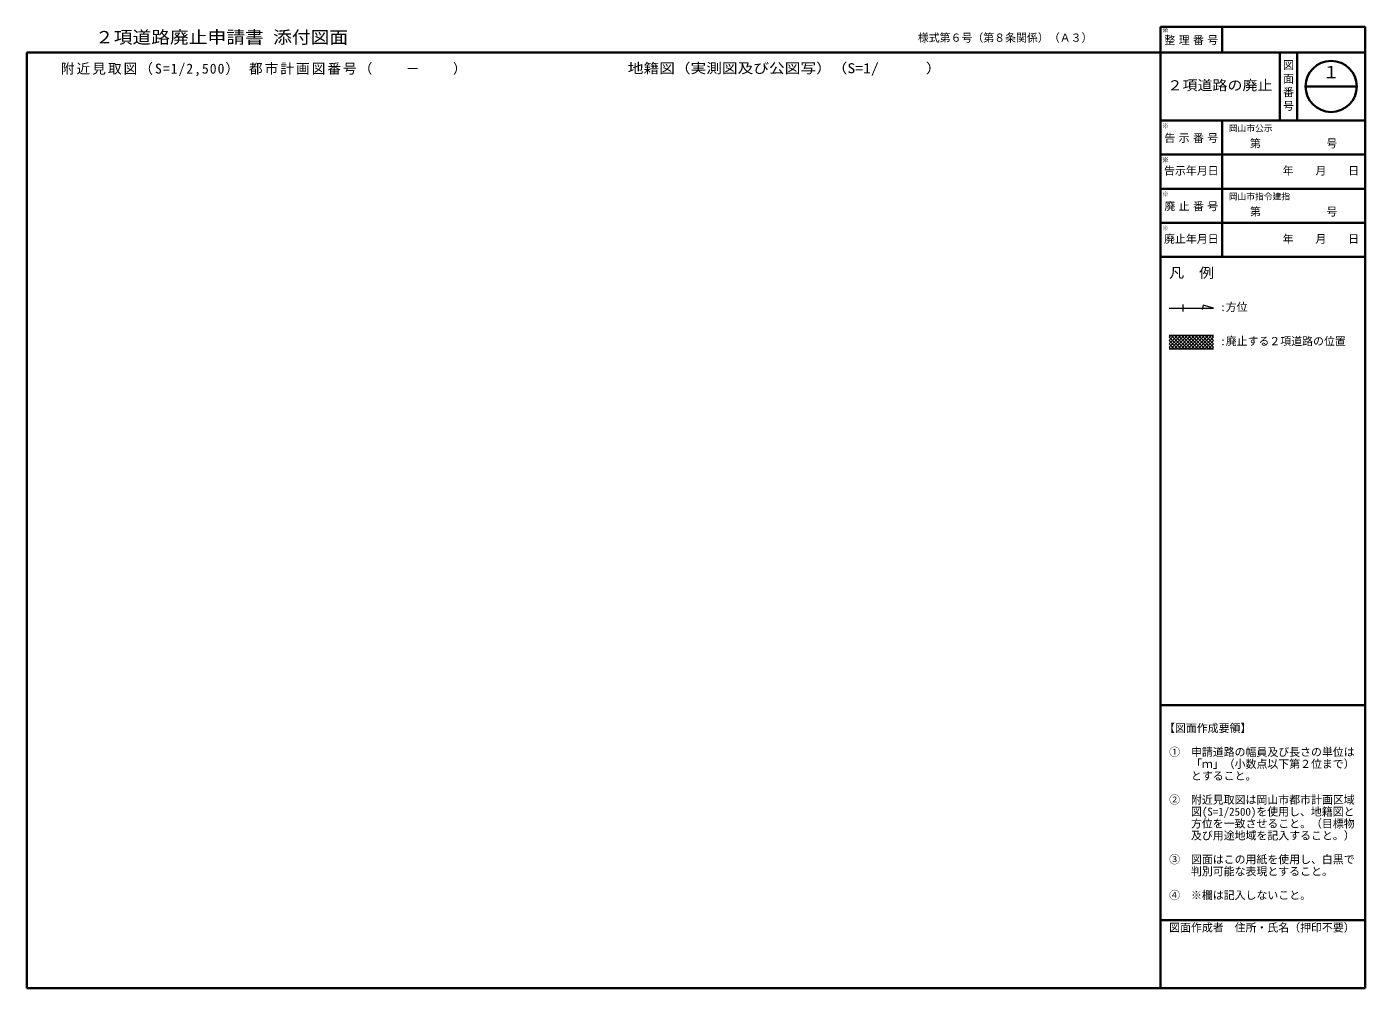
# Model space of a CAD drawing. Units: millimetres on the paper. Extents: x -400 to 412, y 8 to 290.
# Drawn here: x -400.5 to -8, y 7.5 to 289.5 of the extents above; entities that cross this region are included whole.
import ezdxf
from ezdxf.enums import TextEntityAlignment as Align

# ---------------------------------------------------------------- set-up
doc = ezdxf.new("R2010")
doc.units = ezdxf.units.MM
doc.layers.add('0-0_枠', color=7, linetype='Continuous', lineweight=13)
doc.styles.add('ＭＳ ゴシック', font='')
doc.styles.get('ＭＳ ゴシック').set_extended_font_data('MS Gothic')

msp = doc.modelspace()

# ---------------------------------------------------------------- linework, layer by layer
at = {"layer": '0-0_枠', "lineweight": 35}
for p, q in [((-68, 282), (-68, 289.5)), ((-8, 289.5), (-68, 289.5)), ((-50, 282), (-50, 289.5)), ((-8, 282), (-8, 289.5)), ((-400.5, 282), (-400.5, 7.5)), ((-400.5, 282), (-8, 282)), ((-68, 282), (-68, 7.5)), ((-33, 282), (-33, 262)), ((-28, 282), (-28, 262)), ((-8, 282), (-8, 7.5)), ((-25.5, 272), (-10.5, 272)), ((-68, 262), (-8, 262)), ((-50, 262), (-50, 222)), ((-68, 252), (-8, 252)), ((-68, 242), (-8, 242)), ((-68, 232), (-8, 232)), ((-68, 222), (-8, 222)), ((-8, 90.5), (-68, 90.5)), ((-8, 27.5), (-68, 27.5)), ((-8, 7.5), (-400.5, 7.5))]:
    msp.add_line(p, q, dxfattribs=at)
at = {"layer": '0-0_枠', "color": 1, "lineweight": 20}
for p, q in [((-65.5, 207), (-52.5, 207)), ((-61.5, 208), (-61.5, 206)), ((-55.5, 207.8), (-55.82, 206.6)), ((-52.5, 207), (-55.5, 207.8)), ((-65.5, 199), (-52.5, 199)), ((-65.5, 195), (-52.5, 195))]:
    msp.add_line(p, q, dxfattribs=at)
at = {"layer": '0-0_枠', "color": 3}
for p, q in [((-62, 199), (-65.5, 195.5)), ((-63, 199), (-65.5, 196.5)), ((-64, 199), (-65.5, 197.5)), ((-65, 199), (-65.5, 198.5)), ((-65.5, 198.5), (-62, 195)), ((-65.5, 197.5), (-63, 195)), ((-65.5, 196.5), (-64, 195)), ((-65, 199), (-61, 195)), ((-61, 199), (-65, 195)), ((-64, 199), (-60, 195)), ((-60, 199), (-64, 195)), ((-63, 199), (-59, 195)), ((-59, 199), (-63, 195)), ((-62, 199), (-58, 195)), ((-58, 199), (-62, 195)), ((-61, 199), (-57, 195)), ((-57, 199), (-61, 195)), ((-60, 199), (-56, 195)), ((-56, 199), (-60, 195)), ((-59, 199), (-55, 195)), ((-55, 199), (-59, 195)), ((-58, 199), (-54, 195)), ((-54, 199), (-58, 195)), ((-57, 199), (-53, 195)), ((-56, 199), (-52.5, 195.5)), ((-52.5, 198.5), (-56, 195)), ((-55, 199), (-52.5, 196.5)), ((-52.5, 197.5), (-55, 195)), ((-54, 199), (-52.5, 197.5)), ((-52.5, 196.5), (-54, 195)), ((-65.5, 195.5), (-65, 195)), ((-52.5, 195.5), (-53, 195))]:
    msp.add_line(p, q, dxfattribs=at)
msp.add_lwpolyline([(-52.5, 198.5), (-53, 199), (-57, 195)], dxfattribs=at)
at = {"layer": '0-0_枠', "lineweight": 35}
msp.add_circle((-18, 272), 7.5, dxfattribs=at)

# ---------------------------------------------------------------- texts
at = {"layer": '0-0_枠', "style": 'ＭＳ ゴシック'}
for s, height, width, p in [('２項道路廃止申請書 添付図面', 3.666, 1.1, (-380.5, 283.5)), ('地籍図（実測図及び公図写）（S=1/\u3000\u3000\u3000）', 2.933, 1.15, (-224.25, 275)), ('２項道路の廃止', 2.933, 1.1, (-66, 270)), ('凡\u3000例', 2.933, 1.1, (-65.5, 215))]:
    msp.add_text(s, height=height, dxfattribs=dict(at, width=width)).set_placement(p, align=Align.BOTTOM_LEFT)
for s, height, p in [('様式第６号（第８条関係）（Ａ３）', 2.346, (-139.2, 284.4)), ('※', 1.47, (-67.65, 287.38)), ('図', 2.35, (-32.1, 276.4)), ('面', 2.35, (-32.1, 272.4)), ('１', 3.67, (-20.5, 273.25)), ('番', 2.35, (-32.1, 268.4)), ('号', 2.35, (-32.1, 264.4)), ('※', 1.47, (-67.65, 259.25)), ('岡山市公示', 1.833, (-48, 258.25)), ('第\u3000\u3000\u3000\u3000\u3000\u3000号', 2.346, (-41.8, 253.4)), ('※', 1.47, (-67.65, 249.25)), ('告示年月日', 2.346, (-67, 245.4)), ('\u3000\u3000\u3000\u3000\u3000年\u3000\u3000月\u3000\u3000日', 2.346, (-48.2, 245.4)), ('※', 1.47, (-67.65, 239.25)), ('岡山市指令建指', 1.833, (-48, 238.25)), ('第\u3000\u3000\u3000\u3000\u3000\u3000号', 2.346, (-41.8, 233.4)), ('※', 1.47, (-67.65, 229.25)), ('廃止年月日', 2.346, (-67, 225.4)), ('\u3000\u3000\u3000\u3000\u3000年\u3000\u3000月\u3000\u3000日', 2.346, (-48.2, 225.4)), (':方位', 2.346, (-50.5, 205.4)), (':廃止する２項道路の位置', 2.346, (-50.5, 195.4)), ('【図面作成要領】', 2.346, (-67, 81.9)), ('①\u3000申請道路の幅員及び長さの単位は', 2.346, (-65.5, 74.9)), ('\u3000\u3000「ｍ」（小数点以下第２位まで）', 2.346, (-65.5, 71.4)), ('\u3000\u3000とすること。', 2.346, (-65.5, 67.9)), ('②\u3000附近見取図は岡山市都市計画区域', 2.346, (-65.5, 60.9)), ('\u3000\u3000図(S=1/2500)を使用し、地籍図と', 2.346, (-65.5, 57.4)), ('\u3000\u3000方位を一致させること。（目標物', 2.346, (-65.5, 53.9)), ('\u3000\u3000及び用途地域を記入すること。）', 2.346, (-65.5, 50.4)), ('③\u3000図面はこの用紙を使用し、白黒で', 2.346, (-65.5, 43.4)), ('\u3000\u3000判別可能な表現とすること。', 2.346, (-65.5, 39.9)), ('④\u3000※欄は記入しないこと。', 2.346, (-65.5, 32.9)), ('図面作成者\u3000住所・氏名（押印不要）', 2.346, (-65.5, 23.4))]:
    msp.add_text(s, height=height, dxfattribs=at).set_placement(p, align=Align.BOTTOM_LEFT)
at = {"layer": '0-0_枠', "attachment_point": 7, "style": 'ＭＳ ゴシック'}
for s, insert, char_height in [('\\T1.31;整理番号', (-66.9, 284.15), 2.346), ('\\T1.15;附近見取図（S=1/2,500）\\~都市計画図番号（\u3000\u3000－\u3000\u3000）', (-390.5, 275), 2.933), ('\\T1.31;告示番号', (-66.9, 255.4), 2.346), ('\\T1.31;廃止番号', (-66.9, 235.4), 2.346)]:
    msp.add_mtext(s, dxfattribs=dict(at, insert=insert, char_height=char_height))

doc.saveas('drawing.dxf')
